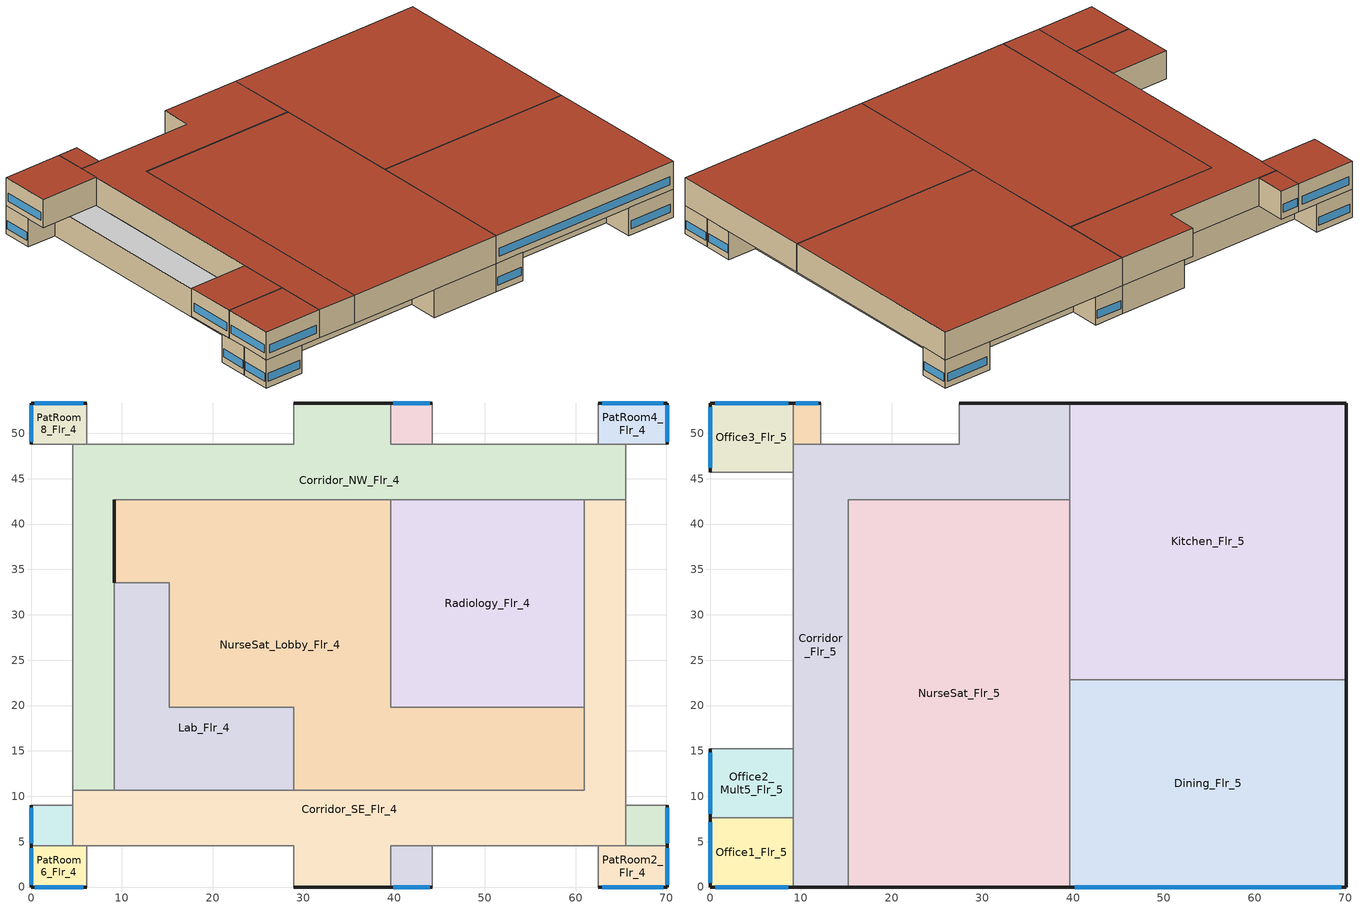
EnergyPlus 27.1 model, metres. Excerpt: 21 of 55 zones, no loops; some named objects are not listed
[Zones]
PatRoom1_Mult10_Flr_4
 floor adiabatic (INT-FLOOR-TOPSIDE): 44.2,4.57 44.2,0 39.62,0 39.62,4.57 z12.8
 wall outside (ext-walls): 39.62,0 44.2,0 z12.8:17.07
 wall adiabatic (int-walls): 44.2,0 44.2,4.57 39.62,4.57 39.62,0 z12.8:17.07
 window (window_south): 39.9,0 43.92,0 z13.72:14.94
 ceiling adiabatic (INT-FLOOR-UNDERSIDE): 39.62,4.57 39.62,0 44.2,0 44.2,4.57 z17.07
PatRoom2_Flr_4
 floor adiabatic (INT-FLOOR-TOPSIDE): 70.1,4.57 70.1,0 62.48,0 62.48,4.57 z12.8
 wall outside (ext-walls): 62.48,0 70.1,0 70.1,4.57 z12.8:17.07
 wall adiabatic (int-walls): 70.1,4.57 62.48,4.57 62.48,0 z12.8:17.07
 window (window_east): 70.1,0.27 70.1,4.3 z13.72:14.94
 window (window_south): 62.94,0 69.65,0 z13.72:14.94
 ceiling adiabatic (INT-FLOOR-UNDERSIDE): 62.48,4.57 62.48,0 70.1,0 70.1,4.57 z17.07
PatRoom3_Mult10_Flr_4
 floor adiabatic (INT-FLOOR-TOPSIDE): 70.1,8.99 70.1,4.57 65.53,4.57 65.53,8.99 z12.8
 wall outside (ext-walls): 70.1,4.57 70.1,8.99 z12.8:17.07
 wall adiabatic (int-walls): 70.1,8.99 65.53,8.99 65.53,4.57 70.1,4.57 z12.8:17.07
 window (window_east): 70.1,4.84 70.1,8.73 z13.72:14.94
 ceiling adiabatic (INT-FLOOR-UNDERSIDE): 65.53,8.99 65.53,4.57 70.1,4.57 70.1,8.99 z17.07
PatRoom4_Flr_4
 floor adiabatic (INT-FLOOR-TOPSIDE): 70.1,53.34 70.1,48.77 62.48,48.77 62.48,53.34 z12.8
 wall outside (ext-walls): 70.1,48.77 70.1,53.34 62.48,53.34 z12.8:17.07
 wall adiabatic (int-walls): 62.48,53.34 62.48,48.77 70.1,48.77 z12.8:17.07
 window (window_north): 69.65,53.34 62.94,53.34 z13.72:14.94
 window (window_east): 70.1,49.04 70.1,53.07 z13.72:14.94
 ceiling adiabatic (INT-FLOOR-UNDERSIDE): 62.48,53.34 62.48,48.77 70.1,48.77 70.1,53.34 z17.07
PatRoom5_Mult10_Flr_4
 floor adiabatic (INT-FLOOR-TOPSIDE): 44.2,53.34 44.2,48.77 39.62,48.77 39.62,53.34 z12.8
 wall outside (ext-walls): 44.2,53.34 39.62,53.34 z12.8:17.07
 wall adiabatic (int-walls): 39.62,53.34 39.62,48.77 44.2,48.77 44.2,53.34 z12.8:17.07
 window (window_north): 43.92,53.34 39.9,53.34 z13.72:14.94
 ceiling adiabatic (INT-FLOOR-UNDERSIDE): 39.62,53.34 39.62,48.77 44.2,48.77 44.2,53.34 z17.07
Radiology_Flr_4
 floor adiabatic (INT-FLOOR-TOPSIDE): 60.96,42.67 60.96,19.81 39.62,19.81 39.62,42.67 z12.8
 wall to Corridor_NW_Flr_4 (int-walls): 60.96,42.67 39.62,42.67 z12.8:17.07
 wall to Corridor_SE_Flr_4 (int-walls): 60.96,19.81 60.96,42.67 z12.8:17.07
 wall to NurseSat_Lobby_Flr_4 (int-walls): 39.62,42.67 39.62,19.81 60.96,19.81 z12.8:17.07
 ceiling adiabatic (INT-FLOOR-UNDERSIDE): 39.62,42.67 39.62,19.81 60.96,19.81 60.96,42.67 z17.07
PatRoom6_Flr_4
 floor adiabatic (INT-FLOOR-TOPSIDE): 6.1,4.57 6.1,0 0,0 0,4.57 z12.8
 wall outside (ext-walls): 0,4.57 0,0 6.1,0 z12.8:17.07
 wall adiabatic (int-walls): 6.1,0 6.1,4.57 0,4.57 z12.8:17.07
 window (window_south): 0.37,0 5.73,0 z13.72:14.94
 window (window_west): 0,4.3 0,0.27 z13.72:14.94
 ceiling adiabatic (INT-FLOOR-UNDERSIDE): 0,4.57 0,0 6.1,0 6.1,4.57 z17.07
PatRoom7_Mult10_Flr_4
 floor adiabatic (INT-FLOOR-TOPSIDE): 4.57,8.99 4.57,4.57 0,4.57 0,8.99 z12.8
 wall outside (ext-walls): 0,8.99 0,4.57 z12.8:17.07
 wall adiabatic (int-walls): 0,4.57 4.57,4.57 4.57,8.99 0,8.99 z12.8:17.07
 window (window_west): 0,8.73 0,4.84 z13.72:14.94
 ceiling adiabatic (INT-FLOOR-UNDERSIDE): 0,8.99 0,4.57 4.57,4.57 4.57,8.99 z17.07
PatRoom8_Flr_4
 floor adiabatic (INT-FLOOR-TOPSIDE): 6.1,53.34 6.1,48.77 0,48.77 0,53.34 z12.8
 wall outside (ext-walls): 6.1,53.34 0,53.34 0,48.77 z12.8:17.07
 wall adiabatic (int-walls): 0,48.77 6.1,48.77 6.1,53.34 z12.8:17.07
 window (window_north): 5.73,53.34 0.37,53.34 z13.72:14.94
 window (window_west): 0,53.07 0,49.04 z13.72:14.94
 ceiling adiabatic (INT-FLOOR-UNDERSIDE): 0,53.34 0,48.77 6.1,48.77 6.1,53.34 z17.07
NurseSat_Lobby_Flr_4
 floor adiabatic (INT-FLOOR-TOPSIDE): 9.14,42.67 39.62,42.67 39.62,19.81 60.96,19.81 60.96,10.67 28.96,10.67 28.96,19.81 15.24,19.81 15.24,33.53 9.14,33.53 z12.8
 wall outside (AIR-WALL): 9.14,42.67 9.14,33.53 z12.8:17.07
 wall to Corridor_NW_Flr_4 (AIR-WALL): 39.62,42.67 9.14,42.67 z12.8:17.07
 wall to Corridor_SE_Flr_4 (AIR-WALL): 28.96,10.67 60.96,10.67 60.96,19.81 z12.8:17.07
 wall to Lab_Flr_4 (int-walls): 9.14,33.53 15.24,33.53 15.24,19.81 28.96,19.81 28.96,10.67 z12.8:17.07
 ceiling adiabatic (INT-FLOOR-UNDERSIDE): 9.14,42.67 9.14,33.53 15.24,33.53 15.24,19.81 28.96,19.81 28.96,10.67 60.96,10.67 60.96,19.81 39.62,19.81 39.62,42.67 z17.07
Lab_Flr_4
 floor adiabatic (INT-FLOOR-TOPSIDE): 9.14,33.53 15.24,33.53 15.24,19.81 28.96,19.81 28.96,10.67 9.14,10.67 z12.8
 wall to Corridor_SE_Flr_4 (int-walls): 9.14,10.67 28.96,10.67 z12.8:17.07
 wall to Corridor_NW_Flr_4 (int-walls): 9.14,33.58 9.14,10.67 z12.8:17.07
 ceiling adiabatic (INT-FLOOR-UNDERSIDE): 9.14,33.53 9.14,10.67 28.96,10.67 28.96,19.81 15.24,19.81 15.24,33.53 z17.07
Corridor_SE_Flr_4
 floor adiabatic (INT-FLOOR-TOPSIDE): 4.57,4.57 4.57,10.67 60.96,10.67 60.96,42.67 65.53,42.67 65.53,4.57 39.62,4.57 39.62,0 28.96,0 28.96,4.57 z12.8
 wall outside (ext-walls): 28.96,0 39.62,0 z12.8:17.07
 wall adiabatic (int-walls): 39.62,0 39.62,4.57 65.53,4.57 65.53,42.67 / 4.57,10.67 4.57,4.57 28.96,4.57 28.96,0 z12.8:17.07
 wall to Corridor_NW_Flr_4 (AIR-WALL): 65.53,42.67 60.96,42.67 / 9.14,10.67 4.57,10.67 z12.8:17.07
 ceiling adiabatic (INT-FLOOR-UNDERSIDE): 4.57,4.57 28.96,4.57 28.96,0 39.62,0 39.62,4.57 65.53,4.57 65.53,42.67 60.96,42.67 60.96,10.67 4.57,10.67 z17.07
Corridor_NW_Flr_4
 floor adiabatic (INT-FLOOR-TOPSIDE): 4.57,10.67 4.57,48.77 28.96,48.77 28.96,53.34 39.62,53.34 39.62,48.77 65.53,48.77 65.53,42.67 9.14,42.67 9.14,10.67 z12.8
 wall outside (AIR-WALL): 9.14,33.58 9.14,42.67 z12.8:17.07
 wall outside (ext-walls): 39.62,53.34 28.96,53.34 z12.8:17.07
 wall adiabatic (int-walls): 65.53,42.67 65.53,48.77 39.62,48.77 39.62,53.34 / 28.96,53.34 28.96,48.77 4.57,48.77 4.57,10.67 z12.8:17.07
 ceiling adiabatic (INT-FLOOR-UNDERSIDE): 4.57,10.67 9.14,10.67 9.14,42.67 65.53,42.67 65.53,48.77 39.62,48.77 39.62,53.34 28.96,53.34 28.96,48.77 4.57,48.77 z17.07
Dining_Flr_5
 floor adiabatic (INT-FLOOR-TOPSIDE): 39.62,0 39.62,22.86 70.1,22.86 70.1,0 z17.07
 wall outside (ext-walls): 39.62,0 70.1,0 70.1,22.86 z17.07:21.34
 wall to Kitchen_Flr_5 (int-walls): 70.1,22.86 39.62,22.86 z17.07:21.34
 wall to NurseSat_Flr_5 (int-walls): 39.62,22.86 39.62,0 z17.07:21.34
 window (window_south): 40.2,0 69.53,0 z17.98:19.2
 roof outside (roofs): 39.62,0 70.1,0 70.1,22.86 39.62,22.86 z21.34
NurseSat_Flr_5
 floor adiabatic (INT-FLOOR-TOPSIDE): 15.24,0 15.24,42.67 39.62,42.67 39.62,0 z17.07
 wall outside (ext-walls): 15.24,0 39.62,0 z17.07:21.34
 wall to Corridor_Flr_5 (AIR-WALL): 39.62,42.67 15.24,42.67 z17.07:21.34
 wall to Kitchen_Flr_5 (int-walls): 39.62,22.86 39.62,42.67 z17.07:21.34
 wall to Corridor_Flr_5 (int-walls): 15.24,42.67 15.24,0 z17.07:21.34
 roof outside (roofs): 15.24,0 39.62,0 39.62,42.67 15.24,42.67 z21.34
Kitchen_Flr_5
 floor adiabatic (INT-FLOOR-TOPSIDE): 70.1,53.34 70.1,22.86 39.62,22.86 39.62,53.34 z17.07
 wall outside (ext-walls): 70.1,22.86 70.1,53.34 39.62,53.34 z17.07:21.34
 wall to Corridor_Flr_5 (int-walls): 39.62,53.34 39.62,42.67 z17.07:21.34
 roof outside (roofs): 39.62,53.34 39.62,22.86 70.1,22.86 70.1,53.34 z21.34
Office1_Flr_5
 floor adiabatic (INT-FLOOR-TOPSIDE): 9.14,7.62 9.14,0 0,0 0,7.62 z17.07
 wall outside (ext-walls): 0,7.62 0,0 9.14,0 z17.07:21.34
 wall adiabatic (int-walls): 9.14,0 9.14,7.62 0,7.62 z17.07:21.34
 window (window_south): 0.55,0 8.6,0 z17.98:19.2
 window (window_west): 0,7.16 0,0.46 z17.98:19.2
 roof outside (roofs): 0,7.62 0,0 9.14,0 9.14,7.62 z21.34
Office2_Mult5_Flr_5
 floor adiabatic (INT-FLOOR-TOPSIDE): 9.14,15.24 9.14,7.62 0,7.62 0,15.24 z17.07
 wall outside (ext-walls): 0,15.24 0,7.62 z17.07:21.34
 wall adiabatic (int-walls): 0,7.62 9.14,7.62 9.14,15.24 0,15.24 z17.07:21.34
 window (window_west): 0,14.78 0,8.08 z17.98:19.2
 roof outside (roofs): 0,15.24 0,7.62 9.14,7.62 9.14,15.24 z21.34
Office3_Flr_5
 floor adiabatic (INT-FLOOR-TOPSIDE): 9.14,53.34 9.14,45.72 0,45.72 0,53.34 z17.07
 wall outside (ext-walls): 9.14,53.34 0,53.34 0,45.72 z17.07:21.34
 wall adiabatic (int-walls): 0,45.72 9.14,45.72 9.14,53.34 z17.07:21.34
 window (window_north): 8.6,53.34 0.55,53.34 z17.98:19.2
 window (window_west): 0,52.88 0,46.18 z17.98:19.2
 roof outside (roofs): 0,53.34 0,45.72 9.14,45.72 9.14,53.34 z21.34
Office4_Mult6_Flr_5
 floor adiabatic (INT-FLOOR-TOPSIDE): 12.19,53.34 12.19,48.77 9.14,48.77 9.14,53.34 z17.07
 wall outside (ext-walls): 12.19,53.34 9.14,53.34 z17.07:21.34
 wall adiabatic (int-walls): 9.14,53.34 9.14,48.77 12.19,48.77 12.19,53.34 z17.07:21.34
 window (window_north): 11.88,53.34 9.45,53.34 z17.98:19.2
 roof outside (roofs): 9.14,53.34 9.14,48.77 12.19,48.77 12.19,53.34 z21.34
Corridor_Flr_5
 floor adiabatic (INT-FLOOR-TOPSIDE): 9.14,0 9.14,48.77 27.43,48.77 27.43,53.34 39.62,53.34 39.62,42.67 15.24,42.67 15.24,0 z17.07
 wall outside (ext-walls): 39.62,53.34 27.43,53.34 / 9.14,0 15.24,0 z17.07:21.34
 wall adiabatic (int-walls): 27.43,53.34 27.43,48.77 9.14,48.77 9.14,0 z17.07:21.34
 roof outside (roofs): 9.14,0 15.24,0 15.24,42.67 39.62,42.67 39.62,53.34 27.43,53.34 27.43,48.77 9.14,48.77 z21.34
[Building]
Building: North Axis {deg}=0; Terrain=City; Loads Convergence Tolerance Value {W}=0.04; Temperature Convergence Tolerance Value {deltaC}=0.2; Solar Distribution=MinimalShadowing; Maximum Number of Warmup Days=25; Minimum Number of Warmup Days=6
[Site:Location]
SAN_FRANCISCO_CA_USA TMY2-23234: Latitude {deg}=37.62; Longitude {deg}=-122.38; Time Zone {hr}=-8; Elevation {m}=5
[Site:GroundTemperature:BuildingSurface]
20.11, 20.13, 20.14, 20.18, 20.2, 20.22, 20.23, 20.26, 20.27, 20.24, 20.26, 20.25
[Site:WaterMainsTemperature]
Calculation Method=Correlation; Annual Average Outdoor Air Temperature {C}=13.08; Maximum Difference In Monthly Average Outdoor Air Temperatures {deltaC}=8
[SizingPeriod:DesignDay] Day of Month=21; Humidity Condition Type=Wetbulb; Barometric Pressure {Pa}=101265; Rain Indicator=No; Snow Indicator=No; Daylight Saving Time Indicator=No; Solar Model Indicator=ASHRAEClearSky
Name | Month | Day Type | Maximum Dry-Bulb Temperature {C} | Daily Dry-Bulb Temperature Range {deltaC} | Wetbulb or DewPoint at Maximum Dry-Bulb {C} | Wind Speed {m/s} | Wind Direction {deg} | Sky Clearness
SAN_FRANCISCO Ann Htg 99.6% Condns DB | 1 | WinterDesignDay | 3.2 | 0 | 3.2 | 2.4 | 140 | 0
SAN_FRANCISCO Ann Clg .4% Condns DB=>MWB | 9 | SummerDesignDay | 28.3 | 9 | 17.2 | 5.8 | 310 | 1
[WindowMaterial:Glazing] Optical Data Type=SpectralAverage; Thickness {m}=0.003; Infrared Transmittance at Normal Incidence=0; Front Side Infrared Hemispherical Emissivity=0.999; Back Side Infrared Hemispherical Emissivity=0.999
Name | Solar Transmittance at Normal Incidence | Front Side Solar Reflectance at Normal Incidence | Back Side Solar Reflectance at Normal Incidence | Visible Transmittance at Normal Incidence | Front Side Visible Reflectance at Normal Incidence | Back Side Visible Reflectance at Normal Incidence | Conductivity {W/m-K}
Theoretical glass 78 | 0.3722 | 0.5778 | 0.5778 | 0.3889 | 0.5611 | 0.5611 | 100.282
Theoretical glass 64 | 0.5926 | 0.3574 | 0.3574 | 0.6078 | 0.3422 | 0.3422 | 100.376
[Material] Thermal Absorptance=0.9
Name | Roughness | Thickness {m} | Conductivity {W/m-K} | Density {kg/m3} | Specific Heat {J/kg-K} | Solar Absorptance | Visible Absorptance
Roof Membrane | VeryRough | 0.0095 | 0.16 | 1121.29 | 1460 | 0.7 | 0.7
Roof Insulation | MediumRough | 0.125 | 0.049 | 265 | 836.8 | 0.7 | 0.7
Metal Decking | MediumSmooth | 0.0015 | 45.006 | 7680 | 418.4 | 0.7 | 0.3
GP01 1/2 GYPSUM | Smooth | 0.0127 | 0.16 | 800 | 1090 | 0.7 | 0.5
1IN Stucco | Smooth | 0.0253 | 0.6918 | 1858 | 837 | 0.92 | 0.92
8IN Concrete HW | MediumRough | 0.2033 | 1.7296 | 2243 | 837 | 0.65 | 0.65
Wall insulation 19 | MediumRough | 0.0344 | 0.0432 | 91 | 837 | 0.5 | 0.5
1/2IN Gypsum | Smooth | 0.0127 | 0.16 | 784.9 | 830 | 0.92 | 0.92
Std Wood 6inch | MediumSmooth | 0.15 | 0.12 | 540 | 1210 | 0.7 | 0.7
Std MAT-CC05 4  MW CONCRETE | Rough | 0.1 | 0.858 | 1968 | 836.8 | 0.7 | 0.2
[Material:NoMass] Thermal Absorptance=0.9; Solar Absorptance=0.7
Name | Roughness | Thermal Resistance {m2-K/W} | Visible Absorptance
Std CP02 CARPET PAD | VeryRough | 0.21648 | 0.8
MAT-AIR-WALL | Rough | 0.207949
[Construction]
InteriorFurnishings: Std Wood 6inch
INT-FLOOR-TOPSIDE: Std MAT-CC05 4  MW CONCRETE, Std CP02 CARPET PAD
INT-FLOOR-UNDERSIDE: Std CP02 CARPET PAD, Std MAT-CC05 4  MW CONCRETE
AIR-WALL: MAT-AIR-WALL
window_south; window_east; window_west: Theoretical glass 78
window_north: Theoretical glass 64
roofs: Roof Membrane, Roof Insulation, Metal Decking
int-walls: GP01 1/2 GYPSUM, GP01 1/2 GYPSUM
ext-walls: 1IN Stucco, 8IN Concrete HW, Wall insulation 19, 1/2IN Gypsum
[Zone] Type=1; Ceiling Height {m}=4.2683; Floor Area {m2}=autocalculate; Part of Total Floor Area=YES
Name | Multiplier | Volume {m3}
PatRoom1_Mult10_Flr_4; PatRoom5_Mult10_Flr_4 | 10 | 89.21
PatRoom2_Flr_4; PatRoom4_Flr_4 | 1 | 148.71
PatRoom3_Mult10_Flr_4; PatRoom7_Mult10_Flr_4 | 10 | 86.26
Radiology_Flr_4 | 1 | 2081.82
PatRoom6_Flr_4; PatRoom8_Flr_4 | 1 | 118.96
NurseSat_Lobby_Flr_4 | 1 | 3866.22
Lab_Flr_4 | 1 | 1129.43
Corridor_SE_Flr_4; Corridor_NW_Flr_4 | 1 | 2418.88
Dining_Flr_5 | 1 | 2974.04
NurseSat_Flr_5 | 1 | 4441.23
Kitchen_Flr_5 | 1 | 3965.37
Office1_Flr_5 | 1 | 297.5
Office2_Mult5_Flr_5 | 5 | 297.41
Office3_Flr_5 | 1 | 297.41
Office4_Mult6_Flr_5 | 6 | 59.5
Corridor_Flr_5 | 1 | 2141.32
[InternalMass] Construction=InteriorFurnishings
Name | Zone or ZoneList | Surface Area {m2}
PatRoom1_Mult10_Flr_4_InternalMass_1 | PatRoom1_Mult10_Flr_4 | 41.8064
PatRoom2_Flr_4_InternalMass_1 | PatRoom2_Flr_4 | 69.6773
PatRoom3_Mult10_Flr_4_InternalMass_1 | PatRoom3_Mult10_Flr_4 | 40.4165
PatRoom4_Flr_4_InternalMass_1 | PatRoom4_Flr_4 | 69.6773
PatRoom5_Mult10_Flr_4_InternalMass_1 | PatRoom5_Mult10_Flr_4 | 41.8064
Radiology_Flr_4_InternalMass_1 | Radiology_Flr_4 | 975.4819
PatRoom6_Flr_4_InternalMass_1 | PatRoom6_Flr_4 | 55.7418
PatRoom7_Mult10_Flr_4_InternalMass_1 | PatRoom7_Mult10_Flr_4 | 40.4165
PatRoom8_Flr_4_InternalMass_1 | PatRoom8_Flr_4 | 55.7418
NurseSat_Lobby_Flr_4_InternalMass_1 | NurseSat_Lobby_Flr_4 | 1811.61
Lab_Flr_4_InternalMass_1 | Lab_Flr_4 | 529.5473
Corridor_SE_Flr_4_InternalMass_1 | Corridor_SE_Flr_4 | 1133.42
Corridor_NW_Flr_4_InternalMass_1 | Corridor_NW_Flr_4 | 1133.42
Dining_Flr_5_InternalMass_1 | Dining_Flr_5 | 1393.55
NurseSat_Flr_5_InternalMass_1 | NurseSat_Flr_5 | 2081.03
Kitchen_Flr_5_InternalMass_1 | Kitchen_Flr_5 | 1858.06
Office1_Flr_5_InternalMass_1 | Office1_Flr_5 | 139.3911
Office2_Mult5_Flr_5_InternalMass_1 | Office2_Mult5_Flr_5 | 139.3546
Office3_Flr_5_InternalMass_1 | Office3_Flr_5 | 139.3546
Office4_Mult6_Flr_5_InternalMass_1 | Office4_Mult6_Flr_5 | 27.8709
Corridor_Flr_5_InternalMass_1 | Corridor_Flr_5 | 1003.35
[ZoneInfiltration:DesignFlowRate] Schedule=INFIL_HALF_ON_SCH; Design Flow Rate Calculation Method=Flow/Zone; Constant Term Coefficient=1; Temperature Term Coefficient=0; Velocity Term Coefficient=0; Velocity Squared Term Coefficient=0
Name | Zone or ZoneList or Space or SpaceList | Design Flow Rate {m3/s}
PatRoom1_Mult10_Flr_4_Infiltration | PatRoom1_Mult10_Flr_4 | 0.0074
PatRoom2_Flr_4_Infiltration | PatRoom2_Flr_4 | 0.0124
PatRoom3_Mult10_Flr_4_Infiltration | PatRoom3_Mult10_Flr_4 | 0.0072
PatRoom4_Flr_4_Infiltration | PatRoom4_Flr_4 | 0.0124
PatRoom5_Mult10_Flr_4_Infiltration | PatRoom5_Mult10_Flr_4 | 0.0074
Radiology_Flr_4_Infiltration | Radiology_Flr_4 | 0.1735
PatRoom6_Flr_4_Infiltration | PatRoom6_Flr_4 | 0.0099
PatRoom7_Mult10_Flr_4_Infiltration | PatRoom7_Mult10_Flr_4 | 0.0072
PatRoom8_Flr_4_Infiltration | PatRoom8_Flr_4 | 0.0099
NurseSat_Lobby_Flr_4_Infiltration | NurseSat_Lobby_Flr_4 | 0.3222
Lab_Flr_4_Infiltration | Lab_Flr_4 | 0.0941
Corridor_SE_Flr_4_Infiltration | Corridor_SE_Flr_4 | 0.2016
Corridor_NW_Flr_4_Infiltration | Corridor_NW_Flr_4 | 0.2016
Dining_Flr_5_Infiltration | Dining_Flr_5 | 0.2478
NurseSat_Flr_5_Infiltration | NurseSat_Flr_5 | 0.3701
Kitchen_Flr_5_Infiltration | Kitchen_Flr_5 | 0.3304
Office1_Flr_5_Infiltration | Office1_Flr_5 | 0.0248
Office2_Mult5_Flr_5_Infiltration | Office2_Mult5_Flr_5 | 0.0248
Office3_Flr_5_Infiltration | Office3_Flr_5 | 0.0248
Office4_Mult6_Flr_5_Infiltration | Office4_Mult6_Flr_5 | 0.005
Corridor_Flr_5_Infiltration | Corridor_Flr_5 | 0.1784
[Lights] Design Level Calculation Method=LightingLevel; Return Air Fraction=0; Fraction Radiant=0.7; Fraction Visible=0.2; Fraction Replaceable=1; Return Air Fraction Calculated from Plenum Temperature=No
Name | Zone or ZoneList or Space or SpaceList | Schedule | Lighting Level {W}
PatRoom1_Mult10_Flr_4_Lights | PatRoom1_Mult10_Flr_4 | BLDG_LIGHT_EXTD_SCH | 157.401
PatRoom2_Flr_4_Lights | PatRoom2_Flr_4 | BLDG_LIGHT_EXTD_SCH | 262.335
PatRoom3_Mult10_Flr_4_Lights | PatRoom3_Mult10_Flr_4 | BLDG_LIGHT_EXTD_SCH | 152.168
PatRoom4_Flr_4_Lights | PatRoom4_Flr_4 | BLDG_LIGHT_EXTD_SCH | 262.335
PatRoom5_Mult10_Flr_4_Lights | PatRoom5_Mult10_Flr_4 | BLDG_LIGHT_EXTD_SCH | 157.401
Radiology_Flr_4_Lights | Radiology_Flr_4 | BLDG_LIGHT_SCH | 2097.29
PatRoom6_Flr_4_Lights | PatRoom6_Flr_4 | BLDG_LIGHT_EXTD_SCH | 209.868
PatRoom7_Mult10_Flr_4_Lights | PatRoom7_Mult10_Flr_4 | BLDG_LIGHT_EXTD_SCH | 152.168
PatRoom8_Flr_4_Lights | PatRoom8_Flr_4 | BLDG_LIGHT_EXTD_SCH | 209.868
NurseSat_Lobby_Flr_4_Lights | NurseSat_Lobby_Flr_4 | BLDG_LIGHT_EXTD_SCH | 9746.46
Lab_Flr_4_Lights | Lab_Flr_4 | BLDG_LIGHT_SCH | 3987.49
Corridor_SE_Flr_4_Lights | Corridor_SE_Flr_4 | BLDG_LIGHT_EXTD_SCH | 6097.78
Corridor_NW_Flr_4_Lights | Corridor_NW_Flr_4 | BLDG_LIGHT_EXTD_SCH | 6097.78
Dining_Flr_5_Lights | Dining_Flr_5 | BLDG_LIGHT_EXTD_SCH | 6744.76
NurseSat_Flr_5_Lights | NurseSat_Flr_5 | BLDG_LIGHT_SCH | 11195.9
Kitchen_Flr_5_Lights | Kitchen_Flr_5 | BLDG_LIGHT_EXTD_SCH | 11993.8
Office1_Flr_5_Lights | Office1_Flr_5 | BLDG_LIGHT_SCH | 825.1955
Office2_Mult5_Flr_5_Lights | Office2_Mult5_Flr_5 | BLDG_LIGHT_SCH | 824.979
Office3_Flr_5_Lights | Office3_Flr_5 | BLDG_LIGHT_SCH | 824.979
Office4_Mult6_Flr_5_Lights | Office4_Mult6_Flr_5 | BLDG_LIGHT_SCH | 164.9958
Corridor_Flr_5_Lights | Corridor_Flr_5 | BLDG_LIGHT_EXTD_SCH | 5398.04
[ElectricEquipment] Design Level Calculation Method=EquipmentLevel; Fraction Latent=0; Fraction Radiant=0.5; Fraction Lost=0
Name | Zone or ZoneList or Space or SpaceList | Schedule | Design Level {W}
PatRoom1_Mult10_Flr_4_MiscPlug_Equip | PatRoom1_Mult10_Flr_4 | BLDG_EQUIP_EXTD_SCH | 168.6887
PatRoom2_Flr_4_MiscPlug_Equip | PatRoom2_Flr_4 | BLDG_EQUIP_EXTD_SCH | 281.1478
PatRoom3_Mult10_Flr_4_MiscPlug_Equip | PatRoom3_Mult10_Flr_4 | BLDG_EQUIP_EXTD_SCH | 163.0805
PatRoom4_Flr_4_MiscPlug_Equip | PatRoom4_Flr_4 | BLDG_EQUIP_EXTD_SCH | 281.1478
PatRoom5_Mult10_Flr_4_MiscPlug_Equip | PatRoom5_Mult10_Flr_4 | BLDG_EQUIP_EXTD_SCH | 168.6887
Radiology_Flr_4_MiscPlug_Equip | Radiology_Flr_4 | BLDG_EQUIP_SCH | 25889.3
PatRoom6_Flr_4_MiscPlug_Equip | PatRoom6_Flr_4 | BLDG_EQUIP_EXTD_SCH | 224.9183
PatRoom7_Mult10_Flr_4_MiscPlug_Equip | PatRoom7_Mult10_Flr_4 | BLDG_EQUIP_EXTD_SCH | 163.0805
PatRoom8_Flr_4_MiscPlug_Equip | PatRoom8_Flr_4 | BLDG_EQUIP_EXTD_SCH | 224.9183
NurseSat_Lobby_Flr_4_MiscPlug_Equip | NurseSat_Lobby_Flr_4 | BLDG_EQUIP_EXTD_SCH | 7309.84
Lab_Flr_4_MiscPlug_Equip | Lab_Flr_4 | BLDG_EQUIP_SCH | 8546.89
Dining_Flr_5_MiscPlug_Equip | Dining_Flr_5 | BLDG_EQUIP_EXTD_SCH | 1874.32
NurseSat_Flr_5_MiscPlug_Equip | NurseSat_Flr_5 | BLDG_EQUIP_SCH | 8396.95
Kitchen_Flr_5_MiscPlug_Equip | Kitchen_Flr_5 | BLDG_EQUIP_EXTD_SCH | 149946
Office1_Flr_5_MiscPlug_Equip | Office1_Flr_5 | BLDG_EQUIP_SCH | 562.4432
Office2_Mult5_Flr_5_MiscPlug_Equip | Office2_Mult5_Flr_5 | BLDG_EQUIP_SCH | 562.2956
Office3_Flr_5_MiscPlug_Equip | Office3_Flr_5 | BLDG_EQUIP_SCH | 562.2956
Office4_Mult6_Flr_5_MiscPlug_Equip | Office4_Mult6_Flr_5 | BLDG_EQUIP_SCH | 112.4591
[People] Number of People Calculation Method=People; Fraction Radiant=0.3; Sensible Heat Fraction=AUTOCALCULATE; Activity Level Schedule=ACTIVITY_SCH; Enable ASHRAE 55 Comfort Warnings=No; Mean Radiant Temperature Calculation Type=EnclosureAveraged; Work Efficiency Schedule=WORK_EFF_SCH; Clothing Insulation Calculation Method=ClothingInsulationSchedule; Clothing Insulation Schedule=CLOTHING_SCH; Air Velocity Schedule=AIR_VELO_SCH
Name | Zone or ZoneList or Space or SpaceList | Number of People Schedule | Number of People
PatRoom1_Mult10_Flr_4 | PatRoom1_Mult10_Flr_4 | BLDG_OCC_EXTD_SCH | 1.5008
PatRoom2_Flr_4 | PatRoom2_Flr_4 | BLDG_OCC_EXTD_SCH | 1.5015
PatRoom3_Mult10_Flr_4 | PatRoom3_Mult10_Flr_4 | BLDG_OCC_EXTD_SCH | 1.4995
PatRoom4_Flr_4 | PatRoom4_Flr_4 | BLDG_OCC_EXTD_SCH | 1.5015
PatRoom5_Mult10_Flr_4 | PatRoom5_Mult10_Flr_4 | BLDG_OCC_EXTD_SCH | 1.5008
Radiology_Flr_4 | Radiology_Flr_4 | BLDG_OCC_SCH | 21.0216
PatRoom6_Flr_4 | PatRoom6_Flr_4 | BLDG_OCC_EXTD_SCH | 1.4995
PatRoom7_Mult10_Flr_4 | PatRoom7_Mult10_Flr_4 | BLDG_OCC_EXTD_SCH | 1.4995
PatRoom8_Flr_4 | PatRoom8_Flr_4 | BLDG_OCC_EXTD_SCH | 1.4995
NurseSat_Lobby_Flr_4 | NurseSat_Lobby_Flr_4 | BLDG_OCC_EXTD_SCH | 19.4748
Lab_Flr_4 | Lab_Flr_4 | BLDG_OCC_SCH | 9.5054
Corridor_SE_Flr_4 | Corridor_SE_Flr_4 | BLDG_OCC_EXTD_SCH | 6.1205
Corridor_NW_Flr_4 | Corridor_NW_Flr_4 | BLDG_OCC_EXTD_SCH | 6.1205
Dining_Flr_5 | Dining_Flr_5 | BLDG_OCC_EXTD_SCH | 150.0152
NurseSat_Flr_5 | NurseSat_Flr_5 | BLDG_OCC_SCH | 22.3711
Kitchen_Flr_5 | Kitchen_Flr_5 | BLDG_OCC_EXTD_SCH | 40.0412
Office1_Flr_5 | Office1_Flr_5 | BLDG_OCC_SCH | 2.7251
Office2_Mult5_Flr_5 | Office2_Mult5_Flr_5 | BLDG_OCC_SCH | 2.7244
Office3_Flr_5 | Office3_Flr_5 | BLDG_OCC_SCH | 2.7244
Office4_Mult6_Flr_5 | Office4_Mult6_Flr_5 | BLDG_OCC_SCH | 0.5449
Corridor_Flr_5 | Corridor_Flr_5 | BLDG_OCC_EXTD_SCH | 5.4181
[GasEquipment]
Kitchen_Flr_5_MiscPlugGas_Equip: Zone or ZoneList or Space or SpaceList=Kitchen_Flr_5; Schedule=BLDG_EQUIP_EXTD_SCH; Design Level Calculation Method=EquipmentLevel; Design Level {W}=149946; Fraction Latent=0; Fraction Radiant=0.5; Fraction Lost=0
[ZoneMixing]
Kitchen_Flr_5 Exhaust Fanmixing_0: Zone or Space=Kitchen_Flr_5; Schedule=Hours_of_operation; Design Flow Rate Calculation Method=Flow/Zone; Design Flow Rate {m3/s}=1.1957; Source Zone or Space=DINING_FLR_5; Delta Temperature {deltaC}=0
[UtilityCost:Qualify] Season=Annual; Threshold Test=Count
Name | Utility Cost Qualify | Tariff | Variable | Qualify Type | Threshold Value or Variable | Number of Months
 | MinDemand500kw | PGE_E-19_MediumGeneralTOUDemandService | TotalDemand | Minimum | 500 | 12
 | MaxDemand500kw | PGE_A-10MediumGeneralDemandService | TotalDemand | Maximum | 500 | 1
 | MaxDemand500kw | PGE_A-1SmallGeneralService | TotalDemand | Maximum | 500 | 1
 | MaxEnergy4200kwh | PGE_A-1SmallGeneralService | TotalEnergy | Maximum | 4200 | 1
[UtilityCost:Variable]
CA_MonthlyGasRates: Tariff=CA_EIAMonthlyRateGas; Variable Type=Dimensionless; January Value=9.37; February Value=8.88; March Value=8.2; April Value=7.29; May Value=7.82; June Value=8.26; July Value=8.23; August Value=8.21; September Value=7.9; October Value=8.09; November Value=7.64
[Schedule:Compact]
Hours_of_operation: Through: 12/31, For: AllDays, Until: 24:00, 1
BLDG_LIGHT_SCH: Through: 12/31, For: Weekdays, Until: 07:00, 0.1, Until: 08:00, 0.5, Until: 16:00, 0.9, Until: 23:00, 0.3, Until: 24:00, 0.1, For: SummerDesignDay, Until: 24:00, 1, For: WinterDesignDay, Until: 24:00, 0, For: Saturday, Until: 07:00, 0.1, Until: 08:00, 0.2, Until: 18:00, 0.4, Until: 24:00, 0.1, For: Sunday Holidays AllOtherDays, Until: 08:00, 0.05, Until: 16:00, 0.1, Until: 24:00, 0.05
BLDG_LIGHT_EXTD_SCH: Through: 12/31, For: Weekdays, Until: 07:00, 0.5, Until: 08:00, 0.5, Until: 16:00, 0.9, Until: 23:00, 0.5, Until: 24:00, 0.5, For: SummerDesignDay, Until: 24:00, 1, For: WinterDesignDay, Until: 24:00, 0, For: Saturday, Until: 07:00, 0.5, Until: 08:00, 0.5, Until: 18:00, 0.8, Until: 24:00, 0.5, For: Sunday Holidays AllOtherDays, Until: 08:00, 0.5, Until: 16:00, 0.7, Until: 24:00, 0.5
BLDG_OCC_SCH: Through: 12/31, For: Weekdays, Until: 07:00, 0, Until: 08:00, 0.1, Until: 09:00, 0.5, Until: 17:00, 0.8, Until: 18:00, 0.5, Until: 20:00, 0.3, Until: 22:00, 0.2, Until: 24:00, 0, For: SummerDesignDay, Until: 24:00, 1, For: WinterDesignDay, Until: 24:00, 0, For: Saturday, Until: 07:00, 0, Until: 08:00, 0.1, Until: 09:00, 0.3, Until: 17:00, 0.4, Until: 19:00, 0.1, Until: 24:00, 0, For: Sunday Holidays AllOtherDays, Until: 08:00, 0, Until: 16:00, 0.05, Until: 24:00, 0
BLDG_OCC_EXTD_SCH: Through: 12/31, For: Weekdays, Until: 07:00, 0.4, Until: 08:00, 0.5, Until: 09:00, 0.6, Until: 17:00, 0.8, Until: 18:00, 0.6, Until: 20:00, 0.5, Until: 24:00, 0.4, For: SummerDesignDay, Until: 24:00, 1, For: WinterDesignDay, Until: 24:00, 0, For: Saturday, Until: 07:00, 0.4, Until: 08:00, 0.5, Until: 17:00, 0.6, Until: 19:00, 0.5, Until: 24:00, 0.4, For: Sunday Holidays AllOtherDays, Until: 08:00, 0.4, Until: 16:00, 0.6, Until: 24:00, 0.4
BLDG_EQUIP_SCH: Through: 12/31, For: Weekdays, Until: 07:00, 0.4, Until: 08:00, 0.7, Until: 16:00, 0.9, Until: 23:00, 0.6, Until: 24:00, 0.4, For: SummerDesignDay, Until: 24:00, 1, For: WinterDesignDay, Until: 24:00, 0, For: Saturday, Until: 07:00, 0.4, Until: 08:00, 0.5, Until: 18:00, 0.65, Until: 24:00, 0.4, For: Sunday Holidays AllOtherDays, Until: 08:00, 0.3, Until: 16:00, 0.4, Until: 24:00, 0.3
BLDG_EQUIP_EXTD_SCH: Through: 12/31, For: Weekdays, Until: 07:00, 0.4, Until: 08:00, 0.7, Until: 16:00, 0.9, Until: 23:00, 0.6, Until: 24:00, 0.4, For: SummerDesignDay, Until: 24:00, 1, For: WinterDesignDay, Until: 24:00, 0, For: Saturday, Until: 07:00, 0.4, Until: 08:00, 0.5, Until: 18:00, 0.65, Until: 24:00, 0.4, For: Sunday Holidays AllOtherDays, Until: 08:00, 0.4, Until: 16:00, 0.6, Until: 24:00, 0.4
ACTIVITY_SCH: Through: 12/31, For: AllDays, Until: 24:00, 120
WORK_EFF_SCH: Through: 12/31, For: AllDays, Until: 24:00, 0
AIR_VELO_SCH: Through: 12/31, For: AllDays, Until: 24:00, 0.2
CLOTHING_SCH: Through: 04/30, For: AllDays, Until: 24:00, 1, Through: 09/30, For: AllDays, Until: 24:00, 0.5, Through: 12/31, For: AllDays, Until: 24:00, 1
INFIL_HALF_ON_SCH: Through: 12/31, For: Weekdays, Until: 24:00, 0.5, For: Saturday, Until: 24:00, 0.5, For: SummerDesignDay WinterDesignDay, Until: 24:00, 1, For: Sunday Holidays AllOtherDays, Until: 24:00, 0.5
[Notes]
Macro Definitions
DOE Commercial Building Benchmark
Hospital, new construction
Description:  Five story motel
Form:         Area = 18,697 m2 (201,250 ft2); Number of Stories = 5 + Basement; Aspect ratio = 1.33
Envelope:     Envelope thermal properties vary with climate according to ASHRAE Standard 90.1-2004.
Opaque constructions: mass walls; built up flat roof; basement
Windows: window-to-wall ratio = 11.2% (N), 12.1% (E), 13.4% (S), 23.2%(W)
Infiltration = 0.3 ACH with fans off, 0.15 ACH with fans on
HVAC:         Water cooled electric chiller, natural gas boiler, 2 VAV systems
Exhaust:      Kitchen exhaust 3776 L/s (8000 cfm)
Refrigeration: Walk-in cooler and walk-in freezer
Int. gains:   W/m2 (W/ft2)   lights            elec plug          gas plug
Nurse Stat.   10.76 (1.0)           8.07 (0.75)           0
ICU Rooms     8.61 (0.8)            32.3 (3.0)           0
Pat. Rooms    7.53 (0.7)            8.07 (0.75)           0
Dining areas  9.68 (0.9)            2.69 (0.25)
Detached Shading:               None
Daylight:                       None
Natural Ventilation:            None
Zonal Equipment:                SINGLE DUCT:VAV:REHEAT
Air Primary Loops:              VAV with Reheat
Plant Loops:                    Yes
System Equipment Autosize:      yes
Purchased Cooling:              None
Purchased Heating:              None
Pumps:                          PUMP:VARIABLE SPEED (3)
Boilers:                        BOILER:SIMPLE
Chillers:                       CHILLER:ELECTRIC:EIR - Water cooled
Reference citation for the Commercial Building Benchmarks:
---------------------- 2007. Commercial Building Benchmarks. Washington, DC:
U S Department of Energy, Energy Efficiency and Renewable Energy, Office of
Building Technologies.
Start SimMetaData
WeatherFileName=USA_CA_San.Francisco_TMY2.epw
CodeStandard=ASHRAE 90.1-2004
Std62Version=2004
RoofConstruction=Insulation Entirely Above Deck
ExtWallConstruction=Mass
End SimMetaData
US National Holidays
